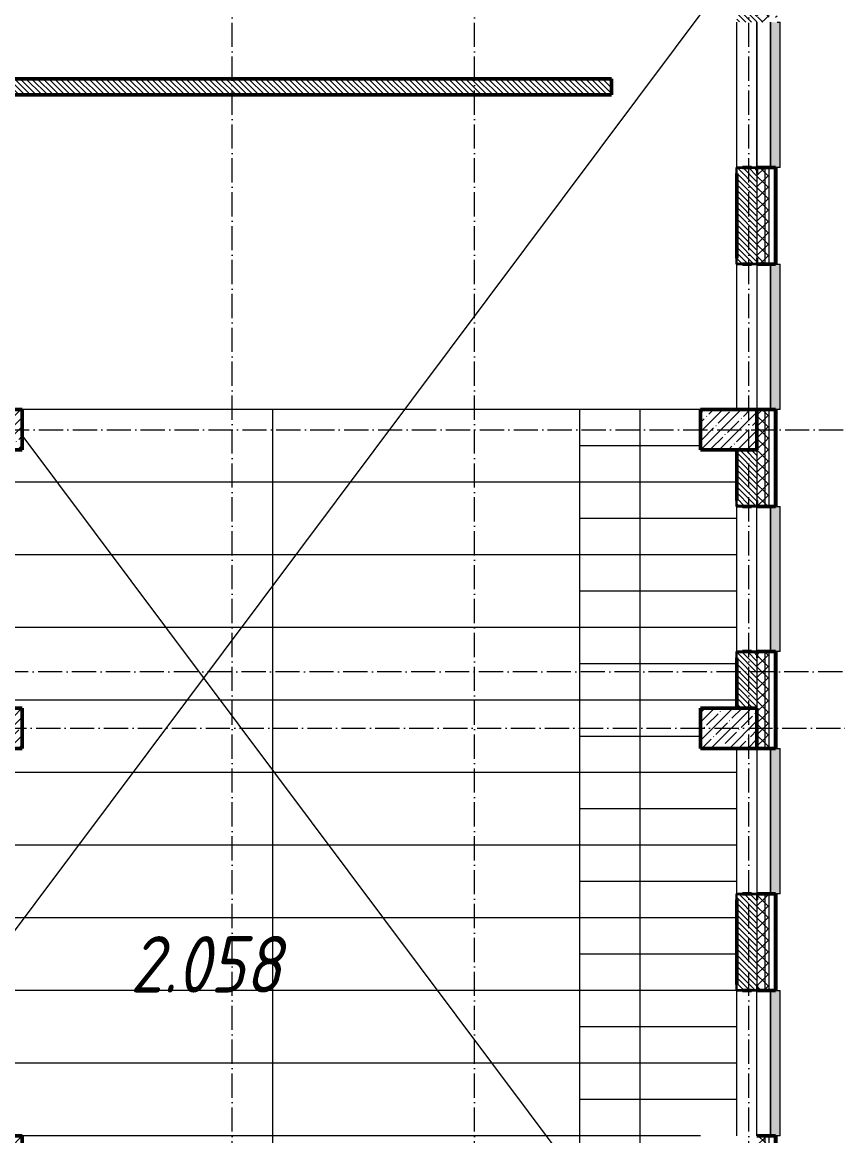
# Model space of a CAD drawing. Header units: millimetres. Extents: x -136833 to 49383, y -8033 to 344618.
# Drawn here: x -116984 to -106884, y 263528 to 277328 of the extents above; entities that cross this region are included whole.
import ezdxf

# ---------------------------------------------------------------- set-up
doc = ezdxf.new("R2010")
doc.units = ezdxf.units.MM
doc.linetypes.add('50_200_ШТРИХ_1Т_ш5_п1_п1_', pattern=[700, 500, -100, 0, -100])
for name, color, linetype, lineweight in [('A-DETL-____-OTLN-4', 7, 'Continuous', 18), ('A-GENM-____-MCUT', 7, 'Continuous', 25), ('A-GENM-____-OTLN-1', 7, 'Continuous', 25), ('A-GLAZ-____-OTLN', 7, 'Continuous', 9), ('A-WALL-____-MCUT-2', 7, 'Continuous', 50), ('A-WALL-____-MCUT-3', 7, 'Continuous', 9), ('A-WALL-____-OTLN', 7, 'Continuous', 9), ('A-WALL-____-PATT-1', 7, 'Continuous', 9), ('A-WALL-FNSH-MCUT-1', 7, 'Continuous', 9), ('S-COLS-____-MCUT', 7, 'Continuous', 50), ('S-COLS-____-OTLN', 7, 'Continuous', 9), ('S-GRID-____-OTLN-1', 7, '50_200_ШТРИХ_1Т_ш5_п1_п1_', 9), ('S-STRS-____-OTLN-1', 7, 'Continuous', 9), ('Марки помещений', 7, 'Continuous', 9)]:
    doc.layers.add(name, color=color, linetype=linetype, lineweight=lineweight)
doc.layers.add('A-GLAZ-____-OTLN-1', color=7, linetype='Continuous', lineweight=9, true_color=0xc0c0c0)
doc.styles.add('ISOCPEUR_I_3', font='isocpeui.ttf', dxfattribs={"width": 0.85, "height": 2.2})
pattern_1 = [(135, (-131434.413, 245796.486), (-35.35534, -35.35534), [])]
pattern_2 = [(45, (-131434.41, 245796.49), (-70.71068, 70.71068), []), (135, (-131434.41, 245796.49), (-70.71068, -70.71068), [])]

# ---------------------------------------------------------------- blocks, each defined once
blk = doc.blocks.new('BSC_Колонна _Прямоугольная - 500х700-V5-АР1_План отверстий 2 этажа в осях 1-64_А-ГГ')
at = {"layer": 'S-COLS-____-OTLN'}
h = blk.add_hatch(dxfattribs=at)
h.set_pattern_fill('FP_31', color=256, style=0, pattern_type=2)
h.set_pattern_definition([(315, (-22781.04, 14100), (114.0493, 114.0493), []), (315, (-22781.04, 13985.95), (114.0493, 114.0493), [201.613, -40.323, 3.353, -36.97])])
h.paths.add_polyline_path([(-250, 350), (-250, -350), (250, -350), (250, 350)], flags=0)
at = {"layer": 'S-COLS-____-MCUT'}
for p, q in [((250, 350), (-250, 350)), ((-250, 350), (-250, -350)), ((250, -350), (250, 350)), ((-250, -350), (250, -350))]:
    blk.add_line(p, q, dxfattribs=at)
blk = doc.blocks.new('BSC_Колонна _Прямоугольная - 500х700-V6-АР1_План отверстий 2 этажа в осях 1-64_А-ГГ')
at = {"layer": 'S-COLS-____-OTLN'}
h = blk.add_hatch(dxfattribs=at)
h.set_pattern_fill('FP_32', color=256, style=0, pattern_type=2)
h.set_pattern_definition([(315, (-26481.04, 14100), (114.04925, 114.04925), []), (315, (-26481.04, 13985.95), (114.04925, 114.04925), [201.613, -40.323, 3.353, -36.97])])
h.paths.add_polyline_path([(-250, 350), (-250, -350), (250, -350), (250, 350)], flags=0)
at = {"layer": 'S-COLS-____-MCUT'}
for p, q in [((250, 350), (-250, 350)), ((-250, 350), (-250, -350)), ((250, -350), (250, 350)), ((-250, -350), (250, -350))]:
    blk.add_line(p, q, dxfattribs=at)
blk = doc.blocks.new('BSC_Колонна _Прямоугольная - 500х700-V107-АР1_План отверстий 2 этажа в осях 1-64_А-ГГ')
at = {"layer": 'S-COLS-____-OTLN'}
h = blk.add_hatch(dxfattribs=at)
h.set_pattern_fill('FP_136', color=256, style=0, pattern_type=2)
h.set_pattern_definition([(315, (-22781.04, 23200), (114.04925, 114.04925), []), (315, (-22781.04, 23085.95), (114.04925, 114.04925), [201.613, -40.323, 3.353, -36.97])])
h.paths.add_polyline_path([(-250, 350), (-250, -350), (250, -350), (250, 350)], flags=0)
at = {"layer": 'S-COLS-____-MCUT'}
for p, q in [((250, 350), (-250, 350)), ((-250, 350), (-250, -350)), ((250, -350), (250, 350)), ((-250, -350), (250, -350))]:
    blk.add_line(p, q, dxfattribs=at)
blk = doc.blocks.new('BSC_Колонна _Прямоугольная - 500х700-V108-АР1_План отверстий 2 этажа в осях 1-64_А-ГГ')
at = {"layer": 'S-COLS-____-OTLN'}
h = blk.add_hatch(dxfattribs=at)
h.set_pattern_fill('FP_137', color=256, style=0, pattern_type=2)
h.set_pattern_definition([(315, (-26481.04, 23200), (114.04925, 114.04925), []), (315, (-26481.04, 23085.95), (114.04925, 114.04925), [201.613, -40.323, 3.353, -36.97])])
h.paths.add_polyline_path([(-250, 350), (-250, -350), (250, -350), (250, 350)], flags=0)
at = {"layer": 'S-COLS-____-MCUT'}
for p, q in [((250, 350), (-250, 350)), ((-250, 350), (-250, -350)), ((250, -350), (250, 350)), ((-250, -350), (250, -350))]:
    blk.add_line(p, q, dxfattribs=at)
blk = doc.blocks.new('BSC_Колонна _Прямоугольная - 500х700-V110-АР1_План отверстий 2 этажа в осях 1-64_А-ГГ')
at = {"layer": 'S-COLS-____-OTLN'}
h = blk.add_hatch(dxfattribs=at)
h.set_pattern_fill('FP_139', color=256, style=0, pattern_type=2)
h.set_pattern_definition([(315, (-17481.04, 14100), (114.0493, 114.0493), []), (315, (-17481.04, 13985.95), (114.0493, 114.0493), [201.612, -40.322, 3.353, -36.97])])
h.paths.add_polyline_path([(-250, 350), (-250, -350), (250, -350), (250, 350)], flags=0)
at = {"layer": 'S-COLS-____-MCUT'}
for p, q in [((250, 350), (-250, 350)), ((-250, 350), (-250, -350)), ((250, -350), (250, 350)), ((-250, -350), (250, -350))]:
    blk.add_line(p, q, dxfattribs=at)
blk = doc.blocks.new('Фахверк_СКБ_Уголок - 250_2700-27497298-АР1_План отверстий 2 этажа в осях 1-64_А-ГГ')
at = {"layer": 'A-GENM-____-MCUT'}
for p, q in [((200, 181), (125, 181)), ((125, 181), (125, 106)), ((131, 106), (131, 175)), ((131, 175), (200, 175)), ((200, 175), (200, 181)), ((125, 106), (131, 106)), ((131, -6), (125, -6)), ((125, -6), (125, -81)), ((125, -81), (200, -81)), ((131, -75), (131, -6)), ((200, -75), (131, -75)), ((200, -81), (200, -75))]:
    blk.add_line(p, q, dxfattribs=at)
blk = doc.blocks.new('Отлив_СКБ - Отлив витража_120_НВФ-V194-АР1_План отверстий 2 этажа в осях 1-64_А-ГГ')
at = {"layer": 'A-GLAZ-____-OTLN-1'}
for points in [[(1800, -2), (1800, 0), (0, 0), (0, -2), (1544, -2)], [(1544, -120), (1800, -120), (1800, -2), (0, -2), (0, -120)]]:
    blk.add_hatch(color=256, dxfattribs=at).paths.add_polyline_path(points, flags=0)
at = {"layer": 'A-GLAZ-____-OTLN'}
for p, q in [((0, 0), (1800, 0)), ((1800, -2), (0, -2)), ((0, -120), (0, -83)), ((0, -120), (1800, -120)), ((1800, -83), (1800, -120))]:
    blk.add_line(p, q, dxfattribs=at)
blk = doc.blocks.new('3эт')
at = {"layer": 'S-GRID-____-OTLN-1', "color": 251, "ltscale": 0.6, "true_color": 0x636466}
for p, q in [((300820.7, -91346.1), (300820.7, -36982.5)), ((303820.7, -91346.1), (303820.7, -36982.5)), ((307220.7, -91346.1), (307220.7, -36982.5)), ((279101.9, -60382.4), (310478.4, -60382.4)), ((310478.4, -63382.4), (279101.9, -63382.4)), ((291670.7, -64082.4), (310478.4, -64082.4))]:
    blk.add_line(p, q, dxfattribs=at)

msp = doc.modelspace()

# ---------------------------------------------------------------- hatches: boundary and pattern name
at = {"layer": 'A-WALL-____-PATT-1'}
h = msp.add_hatch(dxfattribs=at)
h.set_pattern_fill('FP_1', color=256, style=0, pattern_type=2)
h.set_pattern_definition(pattern_2)
h.paths.add_polyline_path([(-107784.4, 255327.5), (-107784.4, 257527.5), (-107878.4, 257527.5), (-107878.4, 257452.5), (-107884.4, 257452.5), (-107884.4, 255327.5)], flags=0)
h.paths.add_polyline_path([(-107878.4, 259327.5), (-107784.4, 259327.5), (-107784.4, 260527.5), (-107878.4, 260527.5), (-107878.4, 260452.5), (-107884.4, 260452.5), (-107884.4, 259402.5), (-107878.4, 259402.5), (-107878.4, 259333.5)], flags=0)
h.paths.add_polyline_path([(-107784.4, 262327.5), (-107784.4, 263527.5), (-107884.4, 263527.5), (-107884.4, 262402.5), (-107878.4, 262402.5), (-107878.4, 262327.5)], flags=0)
h.paths.add_polyline_path([(-107784.4, 265327.5), (-107784.4, 266527.5), (-107878.4, 266527.5), (-107878.4, 266452.5), (-107884.4, 266452.5), (-107884.4, 265402.5), (-107878.4, 265402.5), (-107878.4, 265327.5)], flags=0)
h.paths.add_polyline_path([(-107884.4, 268327.5), (-107784.4, 268327.5), (-107784.4, 269527.5), (-107878.4, 269527.5), (-107878.4, 269452.5), (-107884.4, 269452.5), (-107884.4, 268827.5)], flags=0)
h.paths.add_polyline_path([(-107878.4, 271327.5), (-107784.4, 271327.5), (-107784.4, 272527.5), (-107884.4, 272527.5), (-107884.4, 271402.5), (-107878.4, 271402.5), (-107878.4, 271333.5)], flags=0)
h.paths.add_polyline_path([(-107784.4, 274327.5), (-107784.4, 275527.5), (-107878.4, 275527.5), (-107878.4, 275452.5), (-107884.4, 275452.5), (-107884.4, 274402.5), (-107878.4, 274402.5), (-107878.4, 274327.5)], flags=0)
h.paths.add_polyline_path([(-107784.4, 277327.5), (-107784.4, 278527.5), (-107884.4, 278527.5), (-107884.4, 277402.5), (-107878.4, 277402.5), (-107878.4, 277327.5)], flags=0)
h.paths.add_polyline_path([(-107878.4, 280327.5), (-107784.4, 280327.5), (-107784.4, 281527.5), (-107878.4, 281527.5), (-107878.4, 281452.5), (-107884.4, 281452.5), (-107884.4, 280402.5), (-107878.4, 280402.5), (-107878.4, 280333.5)], flags=0)
h.paths.add_polyline_path([(-107878.4, 283327.5), (-107784.4, 283327.5), (-107784.4, 284527.5), (-107884.4, 284527.5), (-107884.4, 283402.5), (-107878.4, 283402.5), (-107878.4, 283333.5)], flags=0)
h.paths.add_polyline_path([(-107784.4, 286327.5), (-107784.4, 287577.5), (-107878.4, 287577.5), (-107878.4, 287502.5), (-107884.4, 287502.5), (-107884.4, 286402.5), (-107878.4, 286402.5), (-107878.4, 286327.5)], flags=0)
h.paths.add_polyline_path([(-107784.4, 289377.5), (-107784.4, 293527.5), (-107884.4, 293527.5), (-107884.4, 289377.5)], flags=0)
h = msp.add_hatch(dxfattribs=at)
h.set_pattern_fill('FP_1', color=256, style=0, pattern_type=2)
h.set_pattern_definition(pattern_2)
h.paths.add_polyline_path([(-107734.4, 255327.5), (-107734.4, 257527.5), (-107784.4, 257527.5), (-107784.4, 255327.5)], flags=0)
h.paths.add_polyline_path([(-107784.4, 259327.5), (-107734.4, 259327.5), (-107734.4, 260527.5), (-107784.4, 260527.5), (-107784.4, 260292.3)], flags=0)
h.paths.add_polyline_path([(-107784.4, 262327.5), (-107734.4, 262327.5), (-107734.4, 263527.5), (-107784.4, 263527.5)], flags=0)
h.paths.add_polyline_path([(-107734.4, 265327.5), (-107734.4, 266527.5), (-107784.4, 266527.5), (-107784.4, 265327.5)], flags=0)
h.paths.add_polyline_path([(-107734.4, 268327.5), (-107734.4, 269527.5), (-107784.4, 269527.5), (-107784.4, 268327.5)], flags=0)
h.paths.add_polyline_path([(-107734.4, 271327.5), (-107734.4, 272527.5), (-107784.4, 272527.5), (-107784.4, 271327.5)], flags=0)
h.paths.add_polyline_path([(-107734.4, 274327.5), (-107734.4, 275527.5), (-107784.4, 275527.5), (-107784.4, 274327.5)], flags=0)
h.paths.add_polyline_path([(-107734.4, 277327.5), (-107734.4, 278527.5), (-107784.4, 278527.5), (-107784.4, 277327.5)], flags=0)
h.paths.add_polyline_path([(-107734.4, 280327.5), (-107734.4, 281527.5), (-107784.4, 281527.5), (-107784.4, 280327.5)], flags=0)
h.paths.add_polyline_path([(-107734.4, 283327.5), (-107734.4, 284527.5), (-107784.4, 284527.5), (-107784.4, 283327.5)], flags=0)
h.paths.add_polyline_path([(-107734.4, 286327.5), (-107734.4, 287577.5), (-107784.4, 287577.5), (-107784.4, 286327.5)], flags=0)
h.paths.add_polyline_path([(-107734.4, 289377.5), (-107734.4, 293627.5), (-107784.4, 293627.5), (-107784.4, 289377.5)], flags=0)
h = msp.add_hatch(dxfattribs=at)
h.set_pattern_fill('FP_3', color=256, style=0, pattern_type=2)
h.set_pattern_definition([(45, (-131434.41, 245796.49), (-85.5366, 85.5366), []), (45, (-131377.39, 245796.49), (-85.5366, 85.5366), [])])
h.paths.add_polyline_path([(-107634.4, 255517.5), (-107634.4, 257527.5), (-107654.4, 257527.5), (-107654.4, 255517.5)], flags=0)
h.paths.add_polyline_path([(-107634.4, 259327.5), (-107634.4, 260527.5), (-107654.4, 260527.5), (-107654.4, 259327.5)], flags=0)
h.paths.add_polyline_path([(-107634.4, 262327.5), (-107634.4, 263527.5), (-107654.4, 263527.5), (-107654.4, 262327.5)], flags=0)
h.paths.add_polyline_path([(-107634.4, 265327.5), (-107634.4, 266527.5), (-107654.4, 266527.5), (-107654.4, 265327.5)], flags=0)
h.paths.add_polyline_path([(-107634.4, 268327.5), (-107634.4, 269527.5), (-107654.4, 269527.5), (-107654.4, 268327.5)], flags=0)
h.paths.add_polyline_path([(-107634.4, 271327.5), (-107634.4, 272527.5), (-107654.4, 272527.5), (-107654.4, 271327.5)], flags=0)
h.paths.add_polyline_path([(-107634.4, 274327.5), (-107634.4, 275527.5), (-107654.4, 275527.5), (-107654.4, 274327.5)], flags=0)
h.paths.add_polyline_path([(-107634.4, 277327.5), (-107634.4, 278527.5), (-107654.4, 278527.5), (-107654.4, 277327.5)], flags=0)
h.paths.add_polyline_path([(-107654.4, 280327.5), (-107634.4, 280327.5), (-107634.4, 281527.5), (-107654.4, 281527.5), (-107654.4, 280932.2)], flags=0)
h.paths.add_polyline_path([(-107634.4, 283327.5), (-107634.4, 284527.5), (-107654.4, 284527.5), (-107654.4, 283327.5)], flags=0)
h.paths.add_polyline_path([(-107634.4, 286327.5), (-107634.4, 287347.5), (-107654.4, 287347.5), (-107654.4, 286327.5)], flags=0)
h = msp.add_hatch(dxfattribs=at)
h.set_pattern_fill('FP_6', color=256, style=0, pattern_type=2)
h.set_pattern_definition(pattern_1)
h.paths.add_polyline_path([(-107953.4, 274327.5), (-107953.4, 274333.5), (-107884.4, 274333.5), (-107884.4, 275521.5), (-107953.4, 275521.5), (-107953.4, 275527.5), (-108065.4, 275527.5), (-108065.4, 275521.5), (-108134.4, 275521.5), (-108134.4, 274333.5), (-108065.4, 274333.5), (-108065.4, 274327.5)], flags=0)
h.paths.add_polyline_path([(-107953.4, 277327.5), (-107953.4, 277333.5), (-107884.4, 277333.5), (-107884.4, 278027.5), (-108134.4, 278027.5), (-108134.4, 277333.5), (-108065.4, 277333.5), (-108065.4, 277327.5)], flags=0)
h = msp.add_hatch(dxfattribs=at)
h.set_pattern_fill('FP_6', color=256, style=0, pattern_type=2)
h.set_pattern_definition(pattern_1)
h.paths.add_polyline_path([(-109684.4, 276427.5), (-109684.4, 276627.5), (-118984.4, 276627.5), (-118984.4, 276427.5), (-110238.5, 276427.5)], flags=0)
h = msp.add_hatch(dxfattribs=at)
h.set_pattern_fill('FP_6', color=256, style=0, pattern_type=2)
h.set_pattern_definition(pattern_1)
h.paths.add_polyline_path([(-107884.4, 268827.5), (-107884.4, 269521.5), (-107953.4, 269521.5), (-107953.4, 269527.5), (-108065.4, 269527.5), (-108065.4, 269521.5), (-108134.4, 269521.5), (-108134.4, 268827.5)], flags=0)
h.paths.add_polyline_path([(-107953.4, 271327.5), (-107953.4, 271333.5), (-107884.4, 271333.5), (-107884.4, 272027.5), (-108134.4, 272027.5), (-108134.4, 271333.5), (-108065.4, 271333.5), (-108065.4, 271327.5)], flags=0)
h = msp.add_hatch(dxfattribs=at)
h.set_pattern_fill('FP_6', color=256, style=0, pattern_type=2)
h.set_pattern_definition(pattern_1)
h.paths.add_polyline_path([(-107953.4, 265327.5), (-107953.4, 265333.5), (-107884.4, 265333.5), (-107884.4, 266521.5), (-107953.4, 266521.5), (-107953.4, 266527.5), (-108065.4, 266527.5), (-108065.4, 266521.5), (-108134.4, 266521.5), (-108134.4, 265333.5), (-108065.4, 265333.5), (-108065.4, 265327.5)], flags=0)

# ---------------------------------------------------------------- linework, layer by layer
at = {"layer": 'A-DETL-____-OTLN-4'}
for p, q in [((-121334.4, 260377.5), (-108134.4, 278027.5)), ((-108134.4, 260377.5), (-116984.4, 272211.1))]:
    msp.add_line(p, q, dxfattribs=at)
at = {"layer": 'A-WALL-____-MCUT-2'}
for p, q in [((-109684.4, 276627.5), (-118984.4, 276627.5)), ((-109684.4, 276427.5), (-109684.4, 276627.5)), ((-118984.4, 276427.5), (-109684.4, 276427.5)), ((-108134.4, 275452.5), (-108134.4, 274402.5)), ((-107953.4, 275527.5), (-108065.4, 275527.5)), ((-107654.4, 275527.5), (-107878.4, 275527.5)), ((-107654.4, 274327.5), (-107654.4, 275527.5)), ((-108065.4, 274327.5), (-107953.4, 274327.5)), ((-107878.4, 274327.5), (-107654.4, 274327.5)), ((-107654.4, 272527.5), (-107884.4, 272527.5)), ((-107654.4, 271327.5), (-107654.4, 272527.5)), ((-108134.4, 272027.5), (-108134.4, 271402.5)), ((-108065.4, 271327.5), (-107953.4, 271327.5)), ((-107878.4, 271327.5), (-107654.4, 271327.5)), ((-107953.4, 269527.5), (-108065.4, 269527.5)), ((-107654.4, 269527.5), (-107878.4, 269527.5)), ((-107654.4, 268327.5), (-107654.4, 269527.5)), ((-108134.4, 269452.5), (-108134.4, 268827.5)), ((-107884.4, 268327.5), (-107654.4, 268327.5)), ((-107953.4, 266527.5), (-108065.4, 266527.5)), ((-107654.4, 266527.5), (-107878.4, 266527.5)), ((-107654.4, 265327.5), (-107654.4, 266527.5)), ((-108134.4, 266452.5), (-108134.4, 265402.5)), ((-108065.4, 265327.5), (-107953.4, 265327.5)), ((-107878.4, 265327.5), (-107654.4, 265327.5)), ((-107654.4, 263527.5), (-107884.4, 263527.5)), ((-107654.4, 262327.5), (-107654.4, 263527.5))]:
    msp.add_line(p, q, dxfattribs=at)
at = {"layer": 'A-WALL-____-MCUT-3'}
for p, q in [((-107884.4, 275452.5), (-107884.4, 274402.5)), ((-107784.4, 274327.5), (-107784.4, 275527.5)), ((-107734.4, 274327.5), (-107734.4, 275527.5)), ((-107784.4, 271327.5), (-107784.4, 272527.5)), ((-107734.4, 271327.5), (-107734.4, 272527.5)), ((-107884.4, 272027.5), (-107884.4, 271402.5)), ((-107784.4, 268327.5), (-107784.4, 269527.5)), ((-107734.4, 268327.5), (-107734.4, 269527.5)), ((-107884.4, 269452.5), (-107884.4, 268827.5)), ((-107784.4, 265327.5), (-107784.4, 266527.5)), ((-107734.4, 265327.5), (-107734.4, 266527.5)), ((-107884.4, 266452.5), (-107884.4, 265402.5)), ((-107784.4, 262327.5), (-107784.4, 263527.5)), ((-107734.4, 262327.5), (-107734.4, 263527.5))]:
    msp.add_line(p, q, dxfattribs=at)
at = {"layer": 'A-WALL-____-OTLN'}
for p, q in [((-108134.4, 275527.5), (-108134.4, 277327.5)), ((-107884.4, 275527.5), (-107884.4, 277327.5)), ((-107884.4, 277327.5), (-107884.4, 275527.5)), ((-108134.4, 272527.5), (-108134.4, 274327.5)), ((-107884.4, 274327.5), (-107884.4, 272527.5)), ((-108134.4, 269527.5), (-108134.4, 271327.5)), ((-107884.4, 269527.5), (-107884.4, 271327.5)), ((-108134.4, 266527.5), (-108134.4, 268327.5)), ((-107884.4, 268327.5), (-107884.4, 266527.5)), ((-108134.4, 263527.5), (-108134.4, 265327.5)), ((-107884.4, 263527.5), (-107884.4, 265327.5))]:
    msp.add_line(p, q, dxfattribs=at)
at = {"layer": 'A-WALL-FNSH-MCUT-1'}
for p, q in [((-107634.4, 275527.5), (-107654.4, 275527.5)), ((-107634.4, 274327.5), (-107634.4, 275527.5)), ((-107654.4, 274327.5), (-107634.4, 274327.5)), ((-107634.4, 272527.5), (-107654.4, 272527.5)), ((-107634.4, 271327.5), (-107634.4, 272527.5)), ((-107654.4, 271327.5), (-107634.4, 271327.5)), ((-107634.4, 269527.5), (-107654.4, 269527.5)), ((-107634.4, 268327.5), (-107634.4, 269527.5)), ((-107654.4, 268327.5), (-107634.4, 268327.5)), ((-107634.4, 266527.5), (-107654.4, 266527.5)), ((-107634.4, 265327.5), (-107634.4, 266527.5)), ((-107654.4, 265327.5), (-107634.4, 265327.5)), ((-107634.4, 263527.5), (-107654.4, 263527.5)), ((-107634.4, 262327.5), (-107634.4, 263527.5))]:
    msp.add_line(p, q, dxfattribs=at)
at = {"layer": 'S-STRS-____-OTLN-1'}
for p, q in [((-110084.4, 272527.5), (-116984.4, 272527.5)), ((-110084.4, 272527.5), (-116984.4, 272527.5)), ((-113884.4, 272527.5), (-113884.4, 271627.5)), ((-108584.4, 272527.5), (-110084.4, 272527.5)), ((-108584.4, 272527.5), (-110084.4, 272527.5)), ((-110084.4, 272527.5), (-110084.4, 271627.5)), ((-109334.4, 272527.5), (-109334.4, 272077.5)), ((-110084.4, 272077.5), (-110084.4, 271627.5)), ((-108584.4, 272077.5), (-110084.4, 272077.5)), ((-108584.4, 272077.5), (-110084.4, 272077.5)), ((-109334.4, 272077.5), (-109334.4, 271627.5)), ((-110084.4, 271627.5), (-117684.4, 271627.5)), ((-110084.4, 271627.5), (-117684.4, 271627.5)), ((-113884.4, 271627.5), (-113884.4, 270727.5)), ((-108134.4, 271627.5), (-110084.4, 271627.5)), ((-108134.4, 271627.5), (-110084.4, 271627.5)), ((-110084.4, 271627.5), (-110084.4, 270727.5)), ((-109334.4, 271627.5), (-109334.4, 271177.5)), ((-110084.4, 271177.5), (-110084.4, 270727.5)), ((-108134.4, 271177.5), (-110084.4, 271177.5)), ((-108134.4, 271177.5), (-110084.4, 271177.5)), ((-109334.4, 271177.5), (-109334.4, 270727.5)), ((-110084.4, 270727.5), (-117684.4, 270727.5)), ((-110084.4, 270727.5), (-117684.4, 270727.5)), ((-113884.4, 270727.5), (-113884.4, 269827.5)), ((-108134.4, 270727.5), (-110084.4, 270727.5)), ((-108134.4, 270727.5), (-110084.4, 270727.5)), ((-110084.4, 270727.5), (-110084.4, 269827.5)), ((-109334.4, 270727.5), (-109334.4, 270277.5)), ((-110084.4, 270277.5), (-110084.4, 269827.5)), ((-108134.4, 270277.5), (-110084.4, 270277.5)), ((-108134.4, 270277.5), (-110084.4, 270277.5)), ((-109334.4, 270277.5), (-109334.4, 269827.5)), ((-110084.4, 269827.5), (-117684.4, 269827.5)), ((-110084.4, 269827.5), (-117684.4, 269827.5)), ((-113884.4, 269827.5), (-113884.4, 268927.5)), ((-108134.4, 269827.5), (-110084.4, 269827.5)), ((-108134.4, 269827.5), (-110084.4, 269827.5)), ((-110084.4, 269827.5), (-110084.4, 268927.5)), ((-109334.4, 269827.5), (-109334.4, 269377.5)), ((-110084.4, 269377.5), (-110084.4, 268927.5)), ((-108134.4, 269377.5), (-110084.4, 269377.5)), ((-108134.4, 269377.5), (-110084.4, 269377.5)), ((-109334.4, 269377.5), (-109334.4, 268927.5)), ((-110084.4, 268927.5), (-117684.4, 268927.5)), ((-110084.4, 268927.5), (-117684.4, 268927.5)), ((-113884.4, 268927.5), (-113884.4, 268027.5)), ((-108134.4, 268927.5), (-110084.4, 268927.5)), ((-108134.4, 268927.5), (-110084.4, 268927.5)), ((-110084.4, 268927.5), (-110084.4, 268027.5)), ((-109334.4, 268927.5), (-109334.4, 268477.5)), ((-110084.4, 268477.5), (-110084.4, 268027.5)), ((-108584.4, 268477.5), (-110084.4, 268477.5)), ((-108584.4, 268477.5), (-110084.4, 268477.5)), ((-109334.4, 268477.5), (-109334.4, 268027.5)), ((-110084.4, 268027.5), (-117684.4, 268027.5)), ((-110084.4, 268027.5), (-117684.4, 268027.5)), ((-113884.4, 268027.5), (-113884.4, 267127.5)), ((-108134.4, 268027.5), (-110084.4, 268027.5)), ((-108134.4, 268027.5), (-110084.4, 268027.5)), ((-110084.4, 268027.5), (-110084.4, 267127.5)), ((-109334.4, 268027.5), (-109334.4, 267577.5)), ((-110084.4, 267577.5), (-110084.4, 267127.5)), ((-108134.4, 267577.5), (-110084.4, 267577.5)), ((-108134.4, 267577.5), (-110084.4, 267577.5)), ((-109334.4, 267577.5), (-109334.4, 267127.5)), ((-110084.4, 267127.5), (-117684.4, 267127.5)), ((-110084.4, 267127.5), (-117684.4, 267127.5)), ((-113884.4, 267127.5), (-113884.4, 266227.5)), ((-108134.4, 267127.5), (-110084.4, 267127.5)), ((-108134.4, 267127.5), (-110084.4, 267127.5)), ((-110084.4, 267127.5), (-110084.4, 266227.5)), ((-109334.4, 267127.5), (-109334.4, 266677.5)), ((-110084.4, 266677.5), (-110084.4, 266227.5)), ((-108134.4, 266677.5), (-110084.4, 266677.5)), ((-108134.4, 266677.5), (-110084.4, 266677.5)), ((-109334.4, 266677.5), (-109334.4, 266227.5)), ((-110084.4, 266227.5), (-117684.4, 266227.5)), ((-110084.4, 266227.5), (-117684.4, 266227.5)), ((-113884.4, 266227.5), (-113884.4, 265327.5)), ((-108134.4, 266227.5), (-110084.4, 266227.5)), ((-108134.4, 266227.5), (-110084.4, 266227.5)), ((-110084.4, 266227.5), (-110084.4, 265327.5)), ((-109334.4, 266227.5), (-109334.4, 265777.5)), ((-110084.4, 265777.5), (-110084.4, 265327.5)), ((-108134.4, 265777.5), (-110084.4, 265777.5)), ((-108134.4, 265777.5), (-110084.4, 265777.5)), ((-109334.4, 265777.5), (-109334.4, 265327.5)), ((-110084.4, 265327.5), (-117684.4, 265327.5)), ((-110084.4, 265327.5), (-117684.4, 265327.5)), ((-113884.4, 265327.5), (-113884.4, 264427.5)), ((-108140.4, 265327.5), (-110084.4, 265327.5)), ((-108140.4, 265327.5), (-110084.4, 265327.5)), ((-110084.4, 265327.5), (-110084.4, 264427.5)), ((-109334.4, 265327.5), (-109334.4, 264877.5)), ((-110084.4, 264877.5), (-110084.4, 264427.5)), ((-108134.4, 264877.5), (-110084.4, 264877.5)), ((-108134.4, 264877.5), (-110084.4, 264877.5)), ((-109334.4, 264877.5), (-109334.4, 264427.5)), ((-110084.4, 264427.5), (-117684.4, 264427.5)), ((-110084.4, 264427.5), (-117684.4, 264427.5)), ((-113884.4, 264427.5), (-113884.4, 263527.5)), ((-108134.4, 264427.5), (-110084.4, 264427.5)), ((-108134.4, 264427.5), (-110084.4, 264427.5)), ((-110084.4, 264427.5), (-110084.4, 263527.5)), ((-109334.4, 264427.5), (-109334.4, 263977.5)), ((-110084.4, 263977.5), (-110084.4, 263527.5)), ((-108134.4, 263977.5), (-110084.4, 263977.5)), ((-108134.4, 263977.5), (-110084.4, 263977.5)), ((-109334.4, 263977.5), (-109334.4, 263527.5)), ((-110084.4, 263527.5), (-116984.4, 263527.5)), ((-110084.4, 263527.5), (-116984.4, 263527.5)), ((-113884.4, 263527.5), (-113884.4, 262627.5)), ((-108584.4, 263527.5), (-110084.4, 263527.5)), ((-108584.4, 263527.5), (-110084.4, 263527.5)), ((-110084.4, 263527.5), (-110084.4, 262627.5)), ((-109334.4, 263527.5), (-109334.4, 263077.5))]:
    msp.add_line(p, q, dxfattribs=at)

# ---------------------------------------------------------------- block references
msp.add_blockref('3эт', (-415205.1, 332659.9))
at = {"layer": 'A-GENM-____-OTLN-1'}
for p, rotation in [((-108059.4, 275652.5), 269.9999999999999), ((-107959.4, 274202.5), 89.99999999999991), ((-107959.4, 271202.5), 89.99999999999991), ((-108059.4, 269652.5), 269.9999999999999), ((-108059.4, 266652.5), 269.9999999999999), ((-107959.4, 265202.5), 89.99999999999991)]:
    msp.add_blockref('Фахверк_СКБ_Уголок - 250_2700-27497298-АР1_План отверстий 2 этажа в осях 1-64_А-ГГ', p, dxfattribs=dict(at, rotation=rotation))
at = {"layer": 'A-GLAZ-____-OTLN', "rotation": 90}
for p in [(-107717.4, 275527.5), (-107717.4, 272527.5), (-107717.4, 269527.5), (-107717.4, 266527.5), (-107717.4, 263527.5)]:
    msp.add_blockref('Отлив_СКБ - Отлив витража_120_НВФ-V194-АР1_План отверстий 2 этажа в осях 1-64_А-ГГ', p, dxfattribs=at)
at = {"layer": 'S-COLS-____-OTLN', "rotation": 89.9999999999999}
for name, p in [('BSC_Колонна _Прямоугольная - 500х700-V6-АР1_План отверстий 2 этажа в осях 1-64_А-ГГ', (-117334.4, 272277.5)), ('BSC_Колонна _Прямоугольная - 500х700-V108-АР1_План отверстий 2 этажа в осях 1-64_А-ГГ', (-108234.4, 272277.5)), ('BSC_Колонна _Прямоугольная - 500х700-V5-АР1_План отверстий 2 этажа в осях 1-64_А-ГГ', (-117334.4, 268577.5)), ('BSC_Колонна _Прямоугольная - 500х700-V107-АР1_План отверстий 2 этажа в осях 1-64_А-ГГ', (-108234.4, 268577.5)), ('BSC_Колонна _Прямоугольная - 500х700-V110-АР1_План отверстий 2 этажа в осях 1-64_А-ГГ', (-117334.4, 263277.5))]:
    msp.add_blockref(name, p, dxfattribs=at)

# ---------------------------------------------------------------- texts
at = {"layer": 'Марки помещений', "insert": (-115650.3, 266002), "char_height": 700, "width": 785.654, "attachment_point": 1, "style": 'ISOCPEUR_I_3'}
msp.add_mtext('2.058', dxfattribs=at)

doc.saveas('drawing.dxf')
